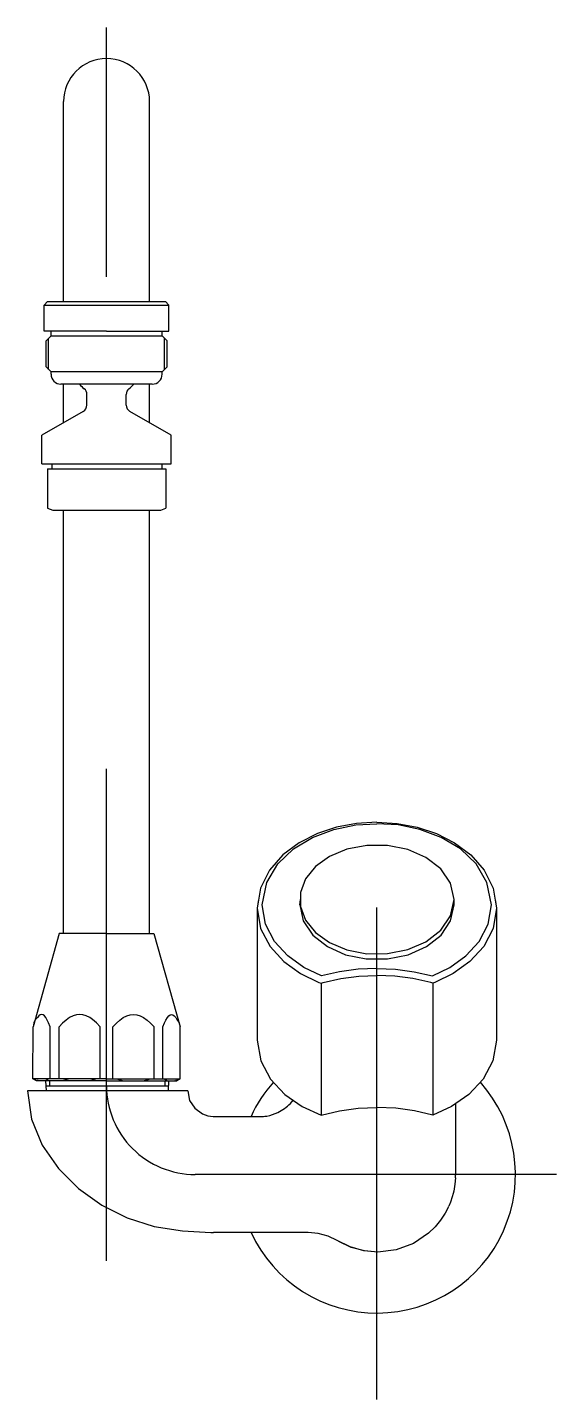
# Model space of a CAD drawing. Extents: x 63.316 to 63.424, y 39.351 to 39.63.
import ezdxf

# ---------------------------------------------------------------- set-up
doc = ezdxf.new("R2010")
doc.units = 0
doc.header["$LTSCALE"] = 0.2
doc.header["$MEASUREMENT"] = 0
doc.linetypes.add('AXES', pattern=[0.54, 0.3, -0.08, 0.08, -0.08])
doc.linetypes.add('CONTINU', pattern=[0])
doc.layers.get('0').update_dxf_attribs({"linetype": 'CONTINUOUS'})
doc.layers.add('DECA_EIXOS', color=5, linetype='AXES')

msp = doc.modelspace()

# ---------------------------------------------------------------- linework, layer by layer
at = {"linetype": 'CONTINU'}
for points in [[(63.34118, 39.61456, 1), (63.3237, 39.61456)], [(63.32116, 39.55913, 0.414214), (63.32316, 39.55713)], [(63.32693, 39.55713, 0.046263), (63.3279, 39.5562)], [(63.33699, 39.5562, 0.046026), (63.33796, 39.55713)], [(63.34173, 39.55713, 0.414214), (63.34373, 39.55913)], [(63.32845, 39.55504, 0.227736), (63.3279, 39.5562)], [(63.33699, 39.5562, 0.227779), (63.33644, 39.55504)], [(63.3277, 39.55158, 0.267952), (63.32845, 39.55288)], [(63.33644, 39.55288, 0.267941), (63.33719, 39.55158)], [(63.36635, 39.41526, 0.074137), (63.3618, 39.40831)], [(63.3618, 39.38474, 1.160284), (63.40841, 39.41526)], [(63.36504, 39.4084, 0.070486), (63.36725, 39.40913)], [(63.36725, 39.40913, 0.08481), (63.36979, 39.41096)], [(63.35193, 39.40884, 0.108155), (63.35413, 39.40831)], [(63.36412, 39.40831, 0.039329), (63.36504, 39.4084)], [(63.40324, 39.39455, -0.030259), (63.40288, 39.39268)]]:
    msp.add_lwpolyline(points, format="xyb", dxfattribs=at)
for points in [[(63.3237, 39.57391), (63.3237, 39.61456)], [(63.34118, 39.57391), (63.34118, 39.61456)], [(63.31976, 39.5732), (63.32047, 39.57391)], [(63.32047, 39.57391), (63.34442, 39.57391)], [(63.3237, 39.57391), (63.34118, 39.57391)], [(63.34513, 39.5732), (63.34442, 39.57391)], [(63.31976, 39.56792), (63.31976, 39.5732)], [(63.31976, 39.5732), (63.34513, 39.5732)], [(63.34513, 39.56792), (63.34513, 39.5732)], [(63.32116, 39.56792), (63.31976, 39.56792)], [(63.33244, 39.56792), (63.31976, 39.56792)], [(63.32116, 39.56692), (63.32016, 39.56592)], [(63.32016, 39.56062), (63.32016, 39.56592)], [(63.32066, 39.56012), (63.32066, 39.56642)], [(63.32116, 39.56692), (63.32116, 39.56792)], [(63.32116, 39.56692), (63.34373, 39.56692)], [(63.33244, 39.56792), (63.34513, 39.56792)], [(63.34373, 39.56692), (63.34373, 39.56792)], [(63.34473, 39.56592), (63.34373, 39.56692)], [(63.34423, 39.56012), (63.34423, 39.56642)], [(63.34473, 39.56062), (63.34473, 39.56592)], [(63.32116, 39.55962), (63.32016, 39.56062)], [(63.34473, 39.56062), (63.34373, 39.55962)], [(63.32116, 39.55913), (63.32116, 39.55962)], [(63.34373, 39.55962), (63.32116, 39.55962)], [(63.33244, 39.55713), (63.32316, 39.55713)], [(63.3237, 39.54927), (63.3237, 39.55713)], [(63.34173, 39.55713), (63.33244, 39.55713)], [(63.34118, 39.54927), (63.34118, 39.55713)], [(63.34373, 39.55913), (63.34373, 39.55962)], [(63.32845, 39.55288), (63.32845, 39.55504)], [(63.33644, 39.55288), (63.33644, 39.55504)], [(63.3277, 39.55158), (63.31932, 39.54674)], [(63.34557, 39.54674), (63.33719, 39.55158)], [(63.31932, 39.54094), (63.31932, 39.54674)], [(63.34557, 39.54094), (63.34557, 39.54674)], [(63.31932, 39.54094), (63.33244, 39.54094)], [(63.3213, 39.54094), (63.3213, 39.53993)], [(63.33244, 39.54094), (63.34557, 39.54094)], [(63.34367, 39.54094), (63.34367, 39.5399)], [(63.32045, 39.53993), (63.32044, 39.53194)], [(63.32045, 39.53993), (63.33244, 39.53991)], [(63.33244, 39.53991), (63.34452, 39.5399)], [(63.34452, 39.5399), (63.34451, 39.53192)], [(63.32044, 39.53194), (63.32149, 39.53154)], [(63.34346, 39.53151), (63.34451, 39.53192)], [(63.32149, 39.53154), (63.34346, 39.53151)], [(63.3237, 39.44551), (63.3237, 39.53153)], [(63.34118, 39.44551), (63.34118, 39.53152)], [(63.38738, 39.46811), (63.38326, 39.46785), (63.3792, 39.46709), (63.37528, 39.46579), (63.37159, 39.46393), (63.36828, 39.46146), (63.36556, 39.45836), (63.36372, 39.45468), (63.36306, 39.45061)], [(63.36406, 39.45132), (63.36502, 39.45585), (63.36723, 39.45963), (63.37043, 39.46267), (63.37432, 39.46499), (63.37863, 39.46661), (63.38308, 39.46754), (63.38738, 39.46781)], [(63.38738, 39.46811), (63.3915, 39.46785), (63.39556, 39.46709), (63.39949, 39.46579), (63.40317, 39.46393), (63.40648, 39.46146), (63.4092, 39.45836), (63.41104, 39.45468), (63.4117, 39.45061)], [(63.4107, 39.45132), (63.40975, 39.45585), (63.40753, 39.45963), (63.40434, 39.46267), (63.40044, 39.46499), (63.39613, 39.46661), (63.39168, 39.46754), (63.38738, 39.46781)], [(63.36335, 39.45237), (63.36306, 39.45061)], [(63.37609, 39.43689), (63.37254, 39.43858), (63.36927, 39.44093), (63.36657, 39.44388), (63.36474, 39.44736), (63.36406, 39.45132)], [(63.3717, 39.45132), (63.37183, 39.45238)], [(63.3717, 39.45132), (63.37239, 39.44806), (63.37434, 39.44516), (63.37731, 39.44282), (63.38103, 39.44118), (63.38521, 39.44034), (63.38955, 39.44034), (63.39373, 39.44118), (63.39746, 39.44282), (63.40042, 39.44516), (63.40237, 39.44806), (63.40306, 39.45132)], [(63.39867, 39.43689), (63.40222, 39.43858), (63.40549, 39.44093), (63.40819, 39.44388), (63.41002, 39.44736), (63.4107, 39.45132)], [(63.40306, 39.45132), (63.40306, 39.45238)], [(63.41142, 39.45237), (63.4117, 39.45061)], [(63.36306, 39.45061), (63.36376, 39.44651), (63.36567, 39.44286), (63.36848, 39.43979), (63.37188, 39.43736), (63.37561, 39.43556)], [(63.36306, 39.45061), (63.36306, 39.42378)], [(63.4117, 39.45061), (63.411, 39.44651), (63.40909, 39.44286), (63.40629, 39.43979), (63.40288, 39.43736), (63.39915, 39.43556)], [(63.4117, 39.45061), (63.4117, 39.42378)], [(63.32281, 39.44551), (63.31752, 39.42653)], [(63.33244, 39.44551), (63.32281, 39.44551)], [(63.33244, 39.44551), (63.34208, 39.44551)], [(63.34208, 39.44551), (63.34743, 39.42653)], [(63.38738, 39.4384), (63.38358, 39.43823), (63.37981, 39.43773), (63.37609, 39.43689)], [(63.38738, 39.4384), (63.39118, 39.43823), (63.39496, 39.43773), (63.39867, 39.43689)], [(63.37561, 39.43556), (63.37603, 39.4354)], [(63.37603, 39.4354), (63.37646, 39.43553)], [(63.37603, 39.4354), (63.37603, 39.40857)], [(63.37646, 39.43553), (63.38005, 39.43634), (63.3837, 39.43682), (63.38738, 39.43698)], [(63.39831, 39.43553), (63.39471, 39.43634), (63.39106, 39.43682), (63.38738, 39.43698)], [(63.39873, 39.4354), (63.39831, 39.43553)], [(63.39915, 39.43556), (63.39873, 39.4354)], [(63.39873, 39.4354), (63.39873, 39.40857)], [(63.31869, 39.42874), (63.31839, 39.42839)], [(63.31896, 39.42894), (63.31869, 39.42874)], [(63.31925, 39.429), (63.31896, 39.42894)], [(63.31953, 39.42894), (63.31925, 39.429)], [(63.31982, 39.42873), (63.31953, 39.42894)], [(63.32009, 39.4284), (63.31982, 39.42873)], [(63.32563, 39.42874), (63.32492, 39.42839)], [(63.3263, 39.42894), (63.32563, 39.42874)], [(63.32698, 39.429), (63.3263, 39.42894)], [(63.32765, 39.42894), (63.32698, 39.429)], [(63.32833, 39.42874), (63.32765, 39.42894)], [(63.32902, 39.4284), (63.32833, 39.42874)], [(63.33585, 39.42839), (63.33656, 39.42874)], [(63.33656, 39.42874), (63.33724, 39.42894)], [(63.33724, 39.42894), (63.33791, 39.429)], [(63.33791, 39.429), (63.3386, 39.42894)], [(63.3386, 39.42894), (63.33928, 39.42873)], [(63.33928, 39.42873), (63.33997, 39.42839)], [(63.3448, 39.4284), (63.34508, 39.42874)], [(63.34508, 39.42874), (63.34536, 39.42894)], [(63.34536, 39.42894), (63.34564, 39.429)], [(63.34564, 39.429), (63.34593, 39.42894)], [(63.34593, 39.42894), (63.3462, 39.42874)], [(63.3462, 39.42874), (63.3465, 39.42839)], [(63.31746, 39.41597), (63.31752, 39.42653)], [(63.31769, 39.42732), (63.31752, 39.42653)], [(63.31792, 39.42796), (63.31769, 39.42732)], [(63.31839, 39.42839), (63.31792, 39.42796)], [(63.32039, 39.42791), (63.32009, 39.4284)], [(63.32067, 39.42731), (63.32039, 39.42791)], [(63.32098, 39.42653), (63.32067, 39.42731)], [(63.32098, 39.41597), (63.32098, 39.42653)], [(63.32352, 39.42729), (63.3228, 39.42653)], [(63.3228, 39.41597), (63.3228, 39.42653)], [(63.32422, 39.42791), (63.32352, 39.42729)], [(63.32492, 39.42839), (63.32422, 39.42791)], [(63.3296, 39.428), (63.32902, 39.4284)], [(63.33042, 39.42731), (63.3296, 39.428)], [(63.33115, 39.42653), (63.33042, 39.42731)], [(63.33115, 39.41597), (63.33115, 39.42653)], [(63.33374, 39.42653), (63.33445, 39.42729)], [(63.33374, 39.41597), (63.33374, 39.42653)], [(63.33445, 39.42729), (63.33515, 39.42791)], [(63.33515, 39.42791), (63.33585, 39.42839)], [(63.33997, 39.42839), (63.34067, 39.42791)], [(63.34067, 39.42791), (63.34137, 39.42729)], [(63.34137, 39.42729), (63.34209, 39.42653)], [(63.34209, 39.41597), (63.34209, 39.42653)], [(63.34391, 39.42653), (63.34422, 39.42731)], [(63.34391, 39.41597), (63.34391, 39.42653)], [(63.34422, 39.42731), (63.3445, 39.42791)], [(63.3445, 39.42791), (63.3448, 39.4284)], [(63.3465, 39.42839), (63.34673, 39.428)], [(63.34673, 39.428), (63.3472, 39.42734)], [(63.3472, 39.42734), (63.34743, 39.42653)], [(63.34743, 39.41597), (63.34743, 39.42653)], [(63.36306, 39.42378), (63.36379, 39.41959), (63.36577, 39.41588), (63.36868, 39.41278), (63.37219, 39.41034), (63.37603, 39.40857)], [(63.4117, 39.42378), (63.41097, 39.41959), (63.40899, 39.41588), (63.40608, 39.41278), (63.40257, 39.41034), (63.39873, 39.40857)], [(63.31778, 39.41597), (63.31746, 39.41597)], [(63.31821, 39.41554), (63.31746, 39.41597)], [(63.33244, 39.41597), (63.31746, 39.41597)], [(63.31821, 39.41554), (63.31778, 39.41597)], [(63.31816, 39.41573), (63.31821, 39.41554)], [(63.33244, 39.41554), (63.31821, 39.41554)], [(63.31868, 39.41554), (63.31839, 39.41567)], [(63.31897, 39.41554), (63.31868, 39.41554)], [(63.31925, 39.41554), (63.31897, 39.41554)], [(63.31981, 39.41554), (63.31953, 39.41554)], [(63.3201, 39.41554), (63.31981, 39.41554)], [(63.32039, 39.41575), (63.3201, 39.41554)], [(63.32026, 39.41351), (63.3201, 39.41554)], [(63.32067, 39.41597), (63.32039, 39.41575)], [(63.32098, 39.41597), (63.32067, 39.41597)], [(63.32091, 39.41451), (63.32091, 39.41554)], [(63.32353, 39.41597), (63.3228, 39.41597)], [(63.32424, 39.41574), (63.32353, 39.41597)], [(63.32494, 39.41554), (63.32424, 39.41574)], [(63.32561, 39.41554), (63.32494, 39.41554)], [(63.32629, 39.41554), (63.32561, 39.41554)], [(63.32698, 39.41554), (63.32629, 39.41554)], [(63.32765, 39.41554), (63.32698, 39.41554)], [(63.32833, 39.41554), (63.32765, 39.41554)], [(63.32904, 39.41554), (63.32833, 39.41554)], [(63.32971, 39.41574), (63.32904, 39.41554)], [(63.33042, 39.41597), (63.32971, 39.41574)], [(63.33115, 39.41597), (63.33042, 39.41597)], [(63.33244, 39.41597), (63.34743, 39.41597)], [(63.33244, 39.41554), (63.34668, 39.41554)], [(63.33374, 39.41597), (63.33447, 39.41597)], [(63.33447, 39.41597), (63.33518, 39.41574)], [(63.33518, 39.41574), (63.33585, 39.41554)], [(63.33585, 39.41554), (63.33654, 39.41554)], [(63.33654, 39.41554), (63.33723, 39.41554)], [(63.33723, 39.41554), (63.33791, 39.41554)], [(63.33791, 39.41554), (63.33859, 39.41554)], [(63.33859, 39.41554), (63.33928, 39.41554)], [(63.33928, 39.41554), (63.33995, 39.41554)], [(63.33995, 39.41554), (63.34064, 39.41574)], [(63.34064, 39.41574), (63.34136, 39.41597)], [(63.34136, 39.41597), (63.34209, 39.41597)], [(63.34391, 39.41597), (63.34422, 39.41597)], [(63.34422, 39.41597), (63.34451, 39.41574)], [(63.34438, 39.41451), (63.34438, 39.41554)], [(63.34451, 39.41574), (63.3448, 39.41554)], [(63.3448, 39.41554), (63.34507, 39.41554)], [(63.34503, 39.41351), (63.34507, 39.41554)], [(63.34507, 39.41554), (63.34536, 39.41554)], [(63.34564, 39.41554), (63.34592, 39.41554)], [(63.34592, 39.41554), (63.3462, 39.41554)], [(63.3462, 39.41554), (63.34649, 39.41567)], [(63.34668, 39.41554), (63.3471, 39.41597)], [(63.34668, 39.41554), (63.34743, 39.41597)], [(63.34673, 39.41573), (63.34668, 39.41554)], [(63.3471, 39.41597), (63.34743, 39.41597)], [(63.31636, 39.41351), (63.31716, 39.40779), (63.31936, 39.40246), (63.32266, 39.39772), (63.32676, 39.39365), (63.33146, 39.39029), (63.33663, 39.38771), (63.34214, 39.38597), (63.34785, 39.38504), (63.35362, 39.38474)], [(63.33247, 39.41351), (63.31636, 39.41351)], [(63.32018, 39.41451), (63.34505, 39.41451)], [(63.34893, 39.41351), (63.33247, 39.41351)], [(63.34893, 39.41351), (63.34933, 39.41158), (63.35038, 39.40997), (63.35193, 39.40884)], [(63.36979, 39.41096), (63.37037, 39.41161)], [(63.37603, 39.40857), (63.37976, 39.40945), (63.38356, 39.40997), (63.38738, 39.41014)], [(63.39873, 39.40857), (63.39501, 39.40945), (63.39121, 39.40997), (63.38738, 39.41014)], [(63.40336, 39.41089), (63.40336, 39.39704)], [(63.35413, 39.40831), (63.36412, 39.40831)], [(63.40334, 39.39584), (63.40324, 39.39455)], [(63.40334, 39.39584), (63.40336, 39.39652)], [(63.40336, 39.39704), (63.40336, 39.39652)], [(63.40336, 39.39666), (63.40336, 39.39639)], [(63.40288, 39.39268), (63.40268, 39.39195)], [(63.40187, 39.38983), (63.40126, 39.38866)], [(63.40187, 39.38983), (63.40197, 39.39005)], [(63.40231, 39.39086), (63.40197, 39.39005)], [(63.40268, 39.39195), (63.40231, 39.39086)], [(63.40126, 39.38866), (63.4003, 39.3872), (63.3992, 39.38585), (63.39788, 39.38457)], [(63.35362, 39.38474), (63.35416, 39.38474)], [(63.37342, 39.38474), (63.35416, 39.38474)], [(63.37932, 39.38308), (63.37747, 39.38399), (63.37548, 39.38455), (63.37342, 39.38474)], [(63.39788, 39.38457), (63.39479, 39.38249), (63.39129, 39.38119), (63.38758, 39.38075)], [(63.38758, 39.38075), (63.3847, 39.38101), (63.38192, 39.38179), (63.37932, 39.38308)], [(63.38758, 39.38075), (63.38483, 39.38099), (63.38217, 39.3817), (63.37967, 39.38287)]]:
    msp.add_lwpolyline(points, dxfattribs=at)
msp.add_lwpolyline([(63.40306, 39.45238), (63.40235, 39.45569), (63.40036, 39.4586), (63.39736, 39.46093), (63.39364, 39.46255), (63.38953, 39.46336), (63.38532, 39.46337), (63.3813, 39.4626), (63.37775, 39.46113), (63.37488, 39.45908), (63.37287, 39.45658), (63.37183, 39.45381), (63.37183, 39.45095), (63.37287, 39.44818), (63.37488, 39.44568), (63.37775, 39.44363), (63.3813, 39.44216), (63.38532, 39.44139), (63.38953, 39.4414), (63.39364, 39.44221), (63.39736, 39.44383), (63.40036, 39.44616), (63.40235, 39.44907)], close=True, dxfattribs=at)
at = {"layer": 'DECA_EIXOS'}
for points in [[(63.33244, 39.37897), (63.33244, 39.62962)], [(63.38738, 39.35078), (63.38738, 39.49671)], [(63.42389, 39.39652), (63.35044, 39.39652)]]:
    msp.add_lwpolyline(points, dxfattribs=at)
msp.add_lwpolyline([(63.33244, 39.41451, 0.414447), (63.35044, 39.39652)], format="xyb", dxfattribs=at)

doc.saveas('drawing.dxf')
